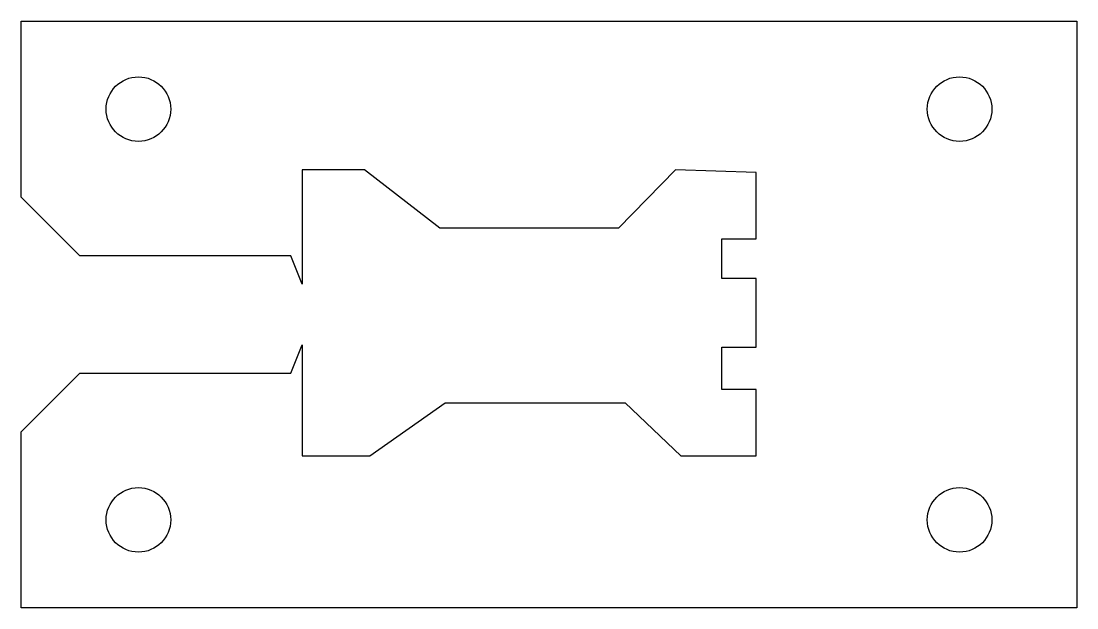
# Model space of a CAD drawing. Header units: millimetres. Extents: x -90 to 0, y 0 to 50.
import ezdxf

# ---------------------------------------------------------------- set-up
doc = ezdxf.new("R2010")
doc.units = ezdxf.units.MM
doc.layers.get('0').update_dxf_attribs({"linetype": 'CONTINUOUS'})

msp = doc.modelspace()

# ---------------------------------------------------------------- linework, layer by layer
msp.add_lwpolyline([(0, 0), (-80, 0), (-90, 0), (-90, 15), (-85, 20), (-67, 20), (-66.033, 22.417), (-66.033, 12.96), (-60.28, 12.96), (-53.85, 17.472), (-38.508, 17.472), (-33.77, 12.96), (-27.339, 12.96), (-27.339, 18.6), (-30.272, 18.6), (-30.272, 22.21), (-27.339, 22.21), (-27.339, 28.076), (-30.272, 28.076), (-30.272, 31.46), (-27.339, 31.46), (-27.339, 35.409), (-27.339, 37.101), (-34.221, 37.326), (-39.072, 32.363), (-54.301, 32.363), (-60.731, 37.326), (-66.033, 37.326), (-66.033, 27.583), (-67, 30), (-85, 30), (-90, 35), (-90, 50), (0, 50)], close=True)
for centre in [(-80, 42.5), (-10, 42.5), (-80, 7.5), (-10, 7.5)]:
    msp.add_circle(centre, 2.75)

doc.saveas('drawing.dxf')
